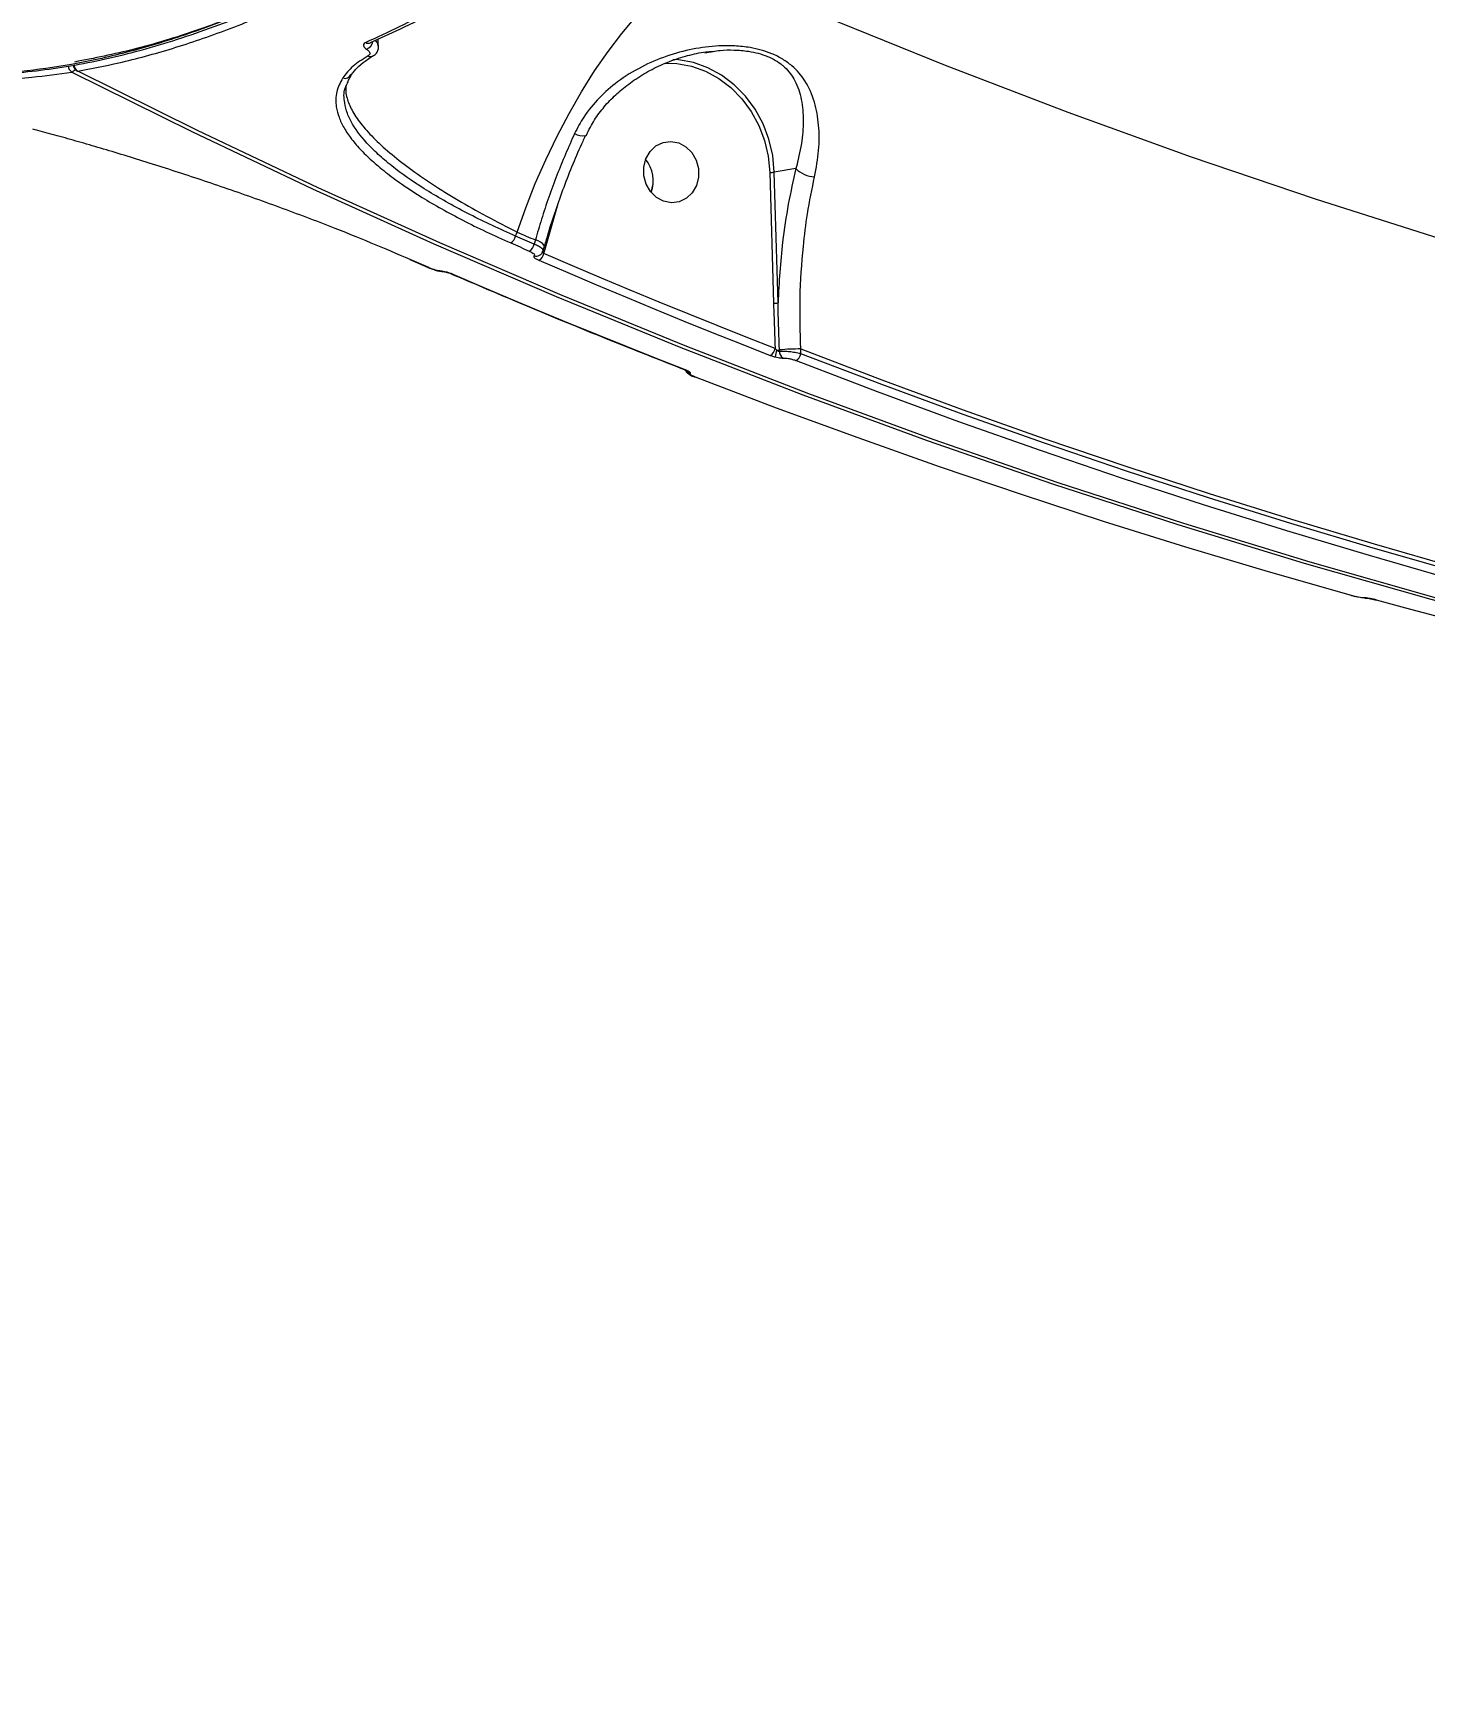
# Model space of a CAD drawing. Header units: millimetres. Extents: x -10881 to 8954, y -8695 to 5624.
# Drawn here: x 2925.6 to 3129.1, y -3994 to -3752.9 of the extents above; entities that cross this region are included whole.
import ezdxf

# ---------------------------------------------------------------- set-up
doc = ezdxf.new("R2010")
doc.units = ezdxf.units.MM
for name, color, linetype in [('DIKOM_ОБЪЕКТ', 7, 'Continuous'), ('DIKOM_РАЗМЕР_ЗОНА', 7, 'Continuous'), ('DIKOM_РАЗМЕР_ОБЪЕКТА', 7, 'Continuous')]:
    doc.layers.add(name, color=color, linetype=linetype)
doc.styles.add('style1', font='arial.ttf', dxfattribs={"width": 0.8})
doc.dimstyles.new('1-50', dxfattribs={"dimtxt": 300, "dimasz": 200, "dimexe": 100, "dimexo": 0, "dimgap": 100, "dimtad": 1, "dimtxsty": 'style1', "dimcen": 200, "dimclrd": 7, "dimclre": 7, "dimclrt": 7, "dimadec": 1, "dimazin": 2, "dimtfac": 1, "dimtmove": 0, "dimatfit": 2, "dimfxl": 0, "dimlwd": 25, "dimlwe": 18, "dimarcsym": 0})

# ---------------------------------------------------------------- blocks, each defined once
blk = doc.blocks.new('*D10')
at = {"layer": 'Defpoints', "color": 0, "transparency": 16777216}
for p in [(-7152.73, 2730.8), (7385.22, 911.28), (7385.22, -7693.77)]:
    blk.add_point(p, dxfattribs=at)
at = {"layer": 'DIKOM_РАЗМЕР_ОБЪЕКТА', "color": 7, "lineweight": 18, "transparency": 16777216}
for p, q in [((-7152.73, 2730.8), (-7152.73, -7793.77)), ((7385.22, 911.28), (7385.22, -7793.77))]:
    blk.add_line(p, q, dxfattribs=at)
at = {"layer": 'DIKOM_РАЗМЕР_ОБЪЕКТА', "color": 7, "lineweight": 25, "transparency": 16777216}
blk.add_line((-6952.73, -7693.77), (7185.22, -7693.77), dxfattribs=at)
at = {"layer": 'DIKOM_РАЗМЕР_ОБЪЕКТА', "color": 7, "transparency": 16777216}
for points in [[(-6952.73, -7660.43), (-6952.73, -7727.1), (-7152.73, -7693.77)], [(7185.22, -7660.43), (7185.22, -7727.1), (7385.22, -7693.77)]]:
    blk.add_solid(points, dxfattribs=at)
at = {"layer": 'DIKOM_РАЗМЕР_ОБЪЕКТА', "color": 7, "transparency": 16777216, "insert": (116.24, -7440.59), "char_height": 300, "attachment_point": 5, "style": 'style1'}
blk.add_mtext('14500', dxfattribs=at)
blk = doc.blocks.new('*D12')
at = {"layer": 'Defpoints', "color": 0, "transparency": 16777216}
for p in [(-9113.32, 3014.05), (8954.2, 2756.48), (8954.2, -8594.51)]:
    blk.add_point(p, dxfattribs=at)
at = {"layer": 'DIKOM_РАЗМЕР_ЗОНА', "color": 7, "lineweight": 18, "transparency": 16777216}
for p, q in [((-9113.32, 3014.05), (-9113.32, -8694.51)), ((8954.2, 2756.48), (8954.2, -8694.51))]:
    blk.add_line(p, q, dxfattribs=at)
at = {"layer": 'DIKOM_РАЗМЕР_ЗОНА', "color": 7, "lineweight": 25, "transparency": 16777216}
blk.add_line((-8913.32, -8594.51), (8754.2, -8594.51), dxfattribs=at)
at = {"layer": 'DIKOM_РАЗМЕР_ЗОНА', "color": 7, "transparency": 16777216}
for points in [[(-8913.32, -8561.18), (-8913.32, -8627.85), (-9113.32, -8594.51)], [(8754.2, -8561.18), (8754.2, -8627.85), (8954.2, -8594.51)]]:
    blk.add_solid(points, dxfattribs=at)
at = {"layer": 'DIKOM_РАЗМЕР_ЗОНА', "color": 7, "transparency": 16777216, "insert": (-79.56, -8341.34), "char_height": 300, "attachment_point": 5, "style": 'style1'}
blk.add_mtext('18000', dxfattribs=at)

msp = doc.modelspace()

# ---------------------------------------------------------------- linework, layer by layer
at = {"layer": 'DIKOM_ОБЪЕКТ', "color": 7, "linetype": 'Continuous', "lineweight": 15}
for p, q in [((2974.967, -3754.298), (2974.965, -3754.299)), ((2975.417, -3756.174), (2975.381, -3756.196)), ((3023.918, -3755.746), (3025.101, -3755.57)), ((2972.097, -3759.107), (2972.394, -3758.719)), ((2971.616, -3760.112), (2971.695, -3759.927)), ((3006.423, -3767.859), (3006.417, -3767.867)), ((3033.395, -3773.263), (3033.944, -3792.401)), ((3037.222, -3772.706), (3034.062, -3773.229)), ((3034.611, -3792.367), (3034.062, -3773.229)), ((3000.577, -3784.294), (3002.331, -3778.17)), ((3002.331, -3778.17), (3002.424, -3777.837)), ((2996.215, -3782.595), (2996.449, -3781.998)), ((2999.104, -3783.155), (2998.93, -3783.778)), ((2980.706, -3786.009), (2983.423, -3787.193)), ((3000.232, -3784.724), (3000.433, -3784.008)), ((3000.341, -3785.134), (3000.577, -3784.294)), ((3000.433, -3784.008), (3000.436, -3783.987)), ((3034.81, -3799.478), (3034.804, -3799.248)), ((3037.946, -3799.803), (3037.926, -3799.106)), ((3122.108, -3835.83), (3122.176, -3835.837))]:
    msp.add_line(p, q, dxfattribs=at)
at = {"layer": 'DIKOM_ОБЪЕКТ', "color": 7, "linetype": 'Continuous', "lineweight": 15, "flags": 128}
for points in [[(2996.449, -3781.998), (2997.698, -3778.453), (2999.093, -3774.914), (3000.621, -3771.413), (3002.269, -3767.983), (3004.021, -3764.655), (3005.861, -3761.458), (3007.773, -3758.423), (3009.74, -3755.577), (3011.742, -3752.946), (3013.763, -3750.554), (3015.783, -3748.423), (3017.784, -3746.571), (3019.748, -3745.017), (3021.657, -3743.774), (3023.494, -3742.853)], [(3336.034, -3822.97), (3317.247, -3821.17), (3298.481, -3819.001), (3279.742, -3816.463), (3261.035, -3813.556), (3242.366, -3810.283), (3223.742, -3806.643), (3205.169, -3802.638), (3186.651, -3798.27), (3168.196, -3793.539), (3149.809, -3788.447), (3131.496, -3782.996), (3113.263, -3777.188), (3095.115, -3771.024), (3077.058, -3764.507), (3059.099, -3757.637), (3041.242, -3750.419), (3023.494, -3742.853)], [(3018.083, -3757.27), (3019.817, -3757.333), (3021.933, -3757.725), (3023.984, -3758.456), (3025.925, -3759.51), (3027.714, -3760.865), (3029.312, -3762.489), (3030.684, -3764.349), (3031.799, -3766.402), (3032.634, -3768.605), (3033.17, -3770.909), (3033.395, -3773.263)], [(3034.062, -3773.229), (3033.83, -3770.801), (3033.277, -3768.425), (3032.416, -3766.153), (3031.266, -3764.036), (3029.851, -3762.118), (3028.203, -3760.443), (3026.358, -3759.046), (3024.356, -3757.959), (3022.241, -3757.205), (3020.059, -3756.8), (3019.213, -3756.74)], [(2931.271, -3758.583), (2948.809, -3767.298), (2966.471, -3775.679), (2984.252, -3783.724), (3002.147, -3791.43), (3020.149, -3798.795), (3038.253, -3805.817), (3056.455, -3812.494), (3074.748, -3818.823), (3093.128, -3824.803), (3111.587, -3830.431), (3130.122, -3835.707), (3148.725, -3840.628), (3167.393, -3845.194), (3186.118, -3849.402), (3204.895, -3853.251), (3223.719, -3856.741), (3242.584, -3859.87), (3261.484, -3862.637), (3280.413, -3865.041), (3299.366, -3867.082), (3318.338, -3868.759), (3337.321, -3870.072)], [(2932.137, -3758.44), (2932.059, -3758.437), (2932.036, -3758.427)], [(3338.186, -3869.929), (3319.203, -3868.616), (3300.232, -3866.939), (3281.279, -3864.898), (3262.349, -3862.493), (3243.449, -3859.726), (3224.584, -3856.598), (3205.76, -3853.108), (3186.983, -3849.259), (3168.258, -3845.051), (3149.591, -3840.485), (3130.987, -3835.564), (3112.453, -3830.288), (3093.993, -3824.66), (3075.614, -3818.68), (3057.321, -3812.351), (3039.119, -3805.674), (3021.014, -3798.652), (3003.012, -3791.287), (2985.118, -3783.581), (2967.337, -3775.536), (2949.675, -3767.155), (2932.137, -3758.44)], [(3022.994, -3773.969), (3022.679, -3775.186), (3022.065, -3776.243), (3021.199, -3777.057), (3020.153, -3777.559), (3019.011, -3777.71), (3017.866, -3777.498), (3016.81, -3776.939), (3015.93, -3776.08), (3015.295, -3774.989), (3014.959, -3773.754), (3014.947, -3772.477), (3015.261, -3771.26), (3015.876, -3770.203), (3016.741, -3769.39), (3017.787, -3768.887), (3018.929, -3768.736), (3020.075, -3768.948), (3021.13, -3769.507), (3022.011, -3770.366), (3022.645, -3771.458), (3022.982, -3772.692), (3022.994, -3773.969)], [(2995.495, -3783.589), (2995.834, -3783.737), (2996.174, -3783.886), (2996.513, -3784.034), (2996.853, -3784.182), (2997.192, -3784.33), (2997.532, -3784.478), (2997.872, -3784.625), (2998.212, -3784.773)], [(2998.93, -3783.778), (2998.591, -3783.631), (2998.251, -3783.483), (2997.912, -3783.336), (2997.572, -3783.188), (2997.233, -3783.04), (2996.894, -3782.892), (2996.555, -3782.744), (2996.215, -3782.595)], [(2996.449, -3781.998), (2996.781, -3782.143), (2997.113, -3782.288), (2997.445, -3782.433), (2997.777, -3782.578), (2998.108, -3782.722), (2998.44, -3782.867), (2998.772, -3783.011), (2999.104, -3783.155)], [(2980.706, -3786.009), (2980.709, -3786.01), (2980.783, -3786.021)], [(2983.5, -3787.205), (2983.16, -3787.057), (2982.82, -3786.909), (2982.48, -3786.761), (2982.141, -3786.614), (2981.801, -3786.465), (2981.462, -3786.317), (2981.122, -3786.169), (2980.783, -3786.021)], [(2999.622, -3786.13), (3003.834, -3787.935), (3008.052, -3789.721), (3012.275, -3791.488), (3016.505, -3793.236), (3020.741, -3794.965), (3024.982, -3796.675), (3029.229, -3798.367), (3033.481, -3800.039)], [(3034.172, -3799.032), (3029.923, -3797.361), (3025.68, -3795.671), (3021.442, -3793.962), (3017.21, -3792.234), (3012.984, -3790.487), (3008.764, -3788.721), (3004.55, -3786.937), (3000.341, -3785.134)], [(2983.423, -3787.193), (2983.426, -3787.194), (2983.5, -3787.205)], [(2985.565, -3787.777), (2985.446, -3787.762), (2985.286, -3787.707)], [(2986.995, -3788.192), (2987, -3788.194), (2987.074, -3788.204)], [(3020.933, -3802.113), (3016.68, -3800.441), (3012.433, -3798.749), (3008.192, -3797.039), (3003.957, -3795.31), (2999.727, -3793.562), (2995.503, -3791.795), (2991.286, -3790.009), (2987.074, -3788.204)], [(3037.926, -3799.106), (3049.801, -3803.629), (3061.717, -3808.005), (3073.673, -3812.231), (3085.667, -3816.307), (3097.698, -3820.234), (3109.764, -3824.01), (3121.863, -3827.635), (3133.995, -3831.108)], [(3133.82, -3831.732), (3121.713, -3828.266), (3109.639, -3824.648), (3097.598, -3820.881), (3085.591, -3816.963), (3073.621, -3812.896), (3061.689, -3808.68), (3049.797, -3804.315), (3037.946, -3799.803)], [(3020.855, -3802.102), (3020.857, -3802.103), (3020.933, -3802.113)], [(3021.304, -3802.304), (3021.377, -3802.339), (3021.505, -3802.373)], [(3037.259, -3800.811), (3049.121, -3805.327), (3061.023, -3809.695), (3072.965, -3813.914), (3084.944, -3817.985), (3096.961, -3821.906), (3109.012, -3825.677), (3121.097, -3829.297), (3133.213, -3832.766)], [(3118.501, -3835.198), (3106.384, -3831.729), (3094.3, -3828.108), (3082.249, -3824.337), (3070.232, -3820.416), (3058.252, -3816.346), (3046.311, -3812.126), (3034.408, -3807.759), (3022.547, -3803.243)], [(3120.537, -3835.551), (3120.489, -3835.549), (3120.338, -3835.52)], [(3156.517, -3844.711), (3152.213, -3843.668), (3147.912, -3842.606), (3143.614, -3841.525), (3139.319, -3840.425), (3135.028, -3839.307), (3130.74, -3838.169), (3126.456, -3837.012), (3122.176, -3835.837)]]:
    msp.add_lwpolyline(points, dxfattribs=at)
at = {"layer": 'DIKOM_ОБЪЕКТ', "color": 7, "linetype": 'Continuous', "lineweight": 15}
for centre, radius, start, end in [((2974.646, -3753.581), 0.787, 242.147, 295.01397), ((2973.859, -3753.843), 1.494, 291.09602, 349.79929), ((2974.974, -3755.46), 0.841, 244.27082, 298.89166), ((2931.767, -3757.665), 1.043, 182.76757, 241.61258), ((2930.949, -3757.722), 0.919, 290.5527, 329.06147), ((2932.489, -3757.536), 1, 181.89959, 243.0586), ((2932.635, -3757.519), 1.046, 181.71179, 241.59895), ((2971.253, -3758.582), 0.934, 248.51726, 337.63318), ((3006.025, -3765.583), 2.318, 239.15836, 279.74142), ((3011.441, -3774.468), 4.9, 339.31188, 39.45831), ((3011.446, -3774.467), 4.896, 339.28158, 39.4886), ((3033.459, -3768.026), 5.238, 269.30219, 276.60929), ((3040.19, -3769.714), 4.215, 225.23278, 266.78732), ((2994.686, -3782.244), 1.569, 301.01654, 347.07665), ((2997.404, -3783.433), 1.564, 301.07328, 347.24323), ((2998.643, -3785.376), 2.268, 37.74897, 78.26431), ((2999.249, -3784.599), 0.917, 248.73548, 300.54952), ((2998.826, -3784.798), 1.552, 300.86412, 347.49379), ((3000.935, -3783.271), 1.084, 239.09571, 250.67138), ((3034.008, -3787.164), 5.238, 269.30219, 276.60929), ((3032.695, -3798.759), 1.502, 301.55771, 349.55859), ((3040.879, -3801.154), 6.728, 163.76014, 172.47452), ((3034.303, -3794.472), 4.803, 271.39357, 275.99109), ((3037.716, -3828.796), 29.691, 89.59626, 95.62945), ((3035.858, -3799.501), 1.048, 178.73074, 242.2827), ((3036.464, -3799.532), 1.507, 301.88337, 349.62014), ((3022.076, -3801.742), 0.997, 217.82775, 250.3195)]:
    msp.add_arc(centre, radius, start, end, dxfattribs=at)
for points, knots in [([(2932.137, -3758.44), (2934.133, -3758.063), (2938.656, -3757.211), (2945.962, -3755.212), (2954.051, -3752.453), (2962.382, -3749.029), (2970.998, -3744.929), (2979.872, -3740.144), (2989.014, -3734.657), (2998.346, -3728.505), (3007.741, -3721.774), (3017.152, -3714.516), (3026.581, -3706.752), (3036.124, -3698.403), (3045.836, -3689.415), (3055.68, -3679.808), (3065.664, -3669.562), (3075.699, -3658.758), (3085.649, -3647.545), (3095.472, -3635.99), (3105.173, -3624.106), (3114.854, -3611.77), (3124.567, -3598.909), (3134.271, -3585.562), (3143.971, -3571.712), (3153.578, -3557.474), (3162.853, -3543.212), (3171.766, -3529.011), (3180.336, -3514.886), (3188.763, -3500.513), (3197.088, -3485.815), (3205.276, -3470.842), (3213.327, -3455.58), (3221.171, -3440.155), (3228.8, -3424.573), (3236.184, -3408.896), (3243.326, -3393.115), (3250.201, -3377.272), (3256.846, -3361.281), (3263.223, -3345.206), (3269.329, -3329.039), (3275.103, -3312.923), (3280.469, -3297.077), (3285.418, -3281.565), (3289.966, -3266.37), (3294.162, -3251.336), (3298.024, -3236.381), (3301.524, -3221.573), (3304.658, -3206.908), (3307.38, -3192.529), (3309.764, -3178.181), (3310.987, -3168.869), (3311.615, -3164.093)], [0, 0, 0, 0, 0.0156506, 0.0354738, 0.0552971, 0.075258, 0.095219, 0.1156142, 0.1360095, 0.1565548, 0.1771001, 0.1969234, 0.2167466, 0.2367076, 0.2566685, 0.2770638, 0.297459, 0.3180044, 0.3385497, 0.358373, 0.3781962, 0.3981572, 0.4181181, 0.4385134, 0.4589086, 0.4794539, 0.4999993, 0.5191131, 0.5382268, 0.557464, 0.5767011, 0.5963257, 0.6159504, 0.6357087, 0.6554669, 0.6752902, 0.6951135, 0.7150745, 0.7350355, 0.7554308, 0.7758261, 0.7963715, 0.8169168, 0.8367401, 0.8565634, 0.8765245, 0.8964855, 0.9168808, 0.9372761, 0.9578214, 0.9783668, 1, 1, 1, 1]), ([(3231.015, -3415.478), (3229.056, -3419.604), (3224.618, -3428.951), (3217.435, -3443.445), (3209.473, -3458.956), (3201.257, -3474.371), (3192.754, -3489.756), (3183.981, -3505.063), (3174.937, -3520.276), (3165.689, -3535.276), (3156.373, -3549.841), (3147.026, -3563.939), (3137.658, -3577.571), (3128.16, -3590.899), (3118.491, -3603.973), (3108.675, -3616.747), (3098.716, -3629.201), (3088.69, -3641.234), (3078.745, -3652.669), (3068.912, -3663.49), (3059.197, -3673.708), (3049.488, -3683.445), (3039.743, -3692.734), (3029.991, -3701.535), (3020.24, -3709.827), (3010.566, -3717.536), (3001.112, -3724.552), (2991.902, -3730.875), (2982.936, -3736.527), (2974.11, -3741.576), (2965.387, -3746.033), (2956.799, -3749.869), (2948.355, -3753.062), (2940.124, -3755.58), (2932.228, -3757.381), (2924.673, -3758.509), (2917.491, -3758.903), (2912.587, -3758.901), (2910.165, -3758.575), (2909.961, -3758.547)], [0, 0, 0, 0, 0.0216513, 0.0490504, 0.0764965, 0.1040855, 0.1317226, 0.1599108, 0.1881503, 0.2165455, 0.2449931, 0.2723922, 0.2998383, 0.3274273, 0.3550644, 0.3832526, 0.411492, 0.4398872, 0.4683349, 0.4957339, 0.52318, 0.550769, 0.5784061, 0.6065943, 0.6348337, 0.6632289, 0.6916766, 0.7190756, 0.7465217, 0.7741107, 0.8017478, 0.8299359, 0.8581754, 0.8865706, 0.9150182, 0.9424172, 0.9698633, 0.9974523, 1, 1, 1, 1]), ([(2910.26, -3758.674), (2910.62, -3758.713), (2912.459, -3758.916), (2915.905, -3758.997), (2920.604, -3758.905), (2925.451, -3758.502), (2930.431, -3757.817), (2935.535, -3756.843), (2940.741, -3755.585), (2946.031, -3754.047), (2951.397, -3752.231), (2956.842, -3750.139), (2962.367, -3747.769), (2967.974, -3745.122), (2973.664, -3742.198), (2979.439, -3738.995), (2985.301, -3735.514), (2991.251, -3731.752), (2997.291, -3727.708), (3003.411, -3723.389), (3009.586, -3718.813), (3015.792, -3713.996), (3022.017, -3708.948), (3028.263, -3703.669), (3034.533, -3698.157), (3040.828, -3692.41), (3047.15, -3686.428), (3053.502, -3680.209), (3059.884, -3673.751), (3066.3, -3667.052), (3072.75, -3660.109), (3079.23, -3652.928), (3085.715, -3645.537), (3092.181, -3637.961), (3098.609, -3630.223), (3104.998, -3622.325), (3111.35, -3614.263), (3117.669, -3606.037), (3123.956, -3597.642), (3130.213, -3589.078), (3136.441, -3580.341), (3142.643, -3571.43), (3148.82, -3562.34), (3154.97, -3553.074), (3161.078, -3543.658), (3167.116, -3534.13), (3173.064, -3524.523), (3178.916, -3514.846), (3184.676, -3505.096), (3190.347, -3495.267), (3195.929, -3485.358), (3201.425, -3475.366), (3206.836, -3465.288), (3212.164, -3455.121), (3217.411, -3444.861), (3222.573, -3434.507), (3227.298, -3424.818), (3230.248, -3418.568), (3231.549, -3415.813)], [0, 0, 0, 0, 0.00438332, 0.02238592, 0.04045452, 0.05860879, 0.07686742, 0.09522276, 0.11355924, 0.13179352, 0.14995766, 0.16807063, 0.18615159, 0.20421991, 0.22229523, 0.24039081, 0.25852649, 0.27672236, 0.29499864, 0.31336971, 0.33174198, 0.35001196, 0.36819794, 0.38632057, 0.40440051, 0.4224584, 0.44051488, 0.45858648, 0.47669107, 0.49484926, 0.51308166, 0.53140888, 0.54977082, 0.56805712, 0.58625351, 0.60438078, 0.62245965, 0.64051081, 0.65855494, 0.67661044, 0.69469329, 0.71282413, 0.73102355, 0.74931215, 0.76767095, 0.78598891, 0.80420518, 0.82234643, 0.8404334, 0.85848678, 0.87652724, 0.89457515, 0.91264455, 0.93075605, 0.94893024, 0.96718771, 0.98553617, 1, 1, 1, 1]), ([(3231.469, -3415.755), (3230.175, -3418.52), (3226.526, -3426.321), (3220.247, -3439.078), (3212.665, -3454.039), (3204.84, -3468.907), (3196.746, -3483.761), (3188.402, -3498.54), (3179.801, -3513.249), (3171.01, -3527.763), (3162.034, -3542.072), (3152.907, -3556.116), (3143.623, -3569.903), (3134.206, -3583.391), (3124.603, -3596.649), (3114.85, -3609.614), (3104.94, -3622.284), (3094.958, -3634.538), (3085.042, -3646.212), (3075.233, -3657.274), (3065.527, -3667.749), (3055.823, -3677.749), (3046.067, -3687.32), (3036.301, -3696.41), (3026.519, -3705.008), (3016.811, -3713.03), (3007.023, -3720.587), (2997.199, -3727.612), (2987.348, -3734.06), (2977.653, -3739.795), (2968.068, -3744.832), (2958.63, -3749.134), (2949.362, -3752.651), (2940.324, -3755.413), (2934.55, -3756.546), (2931.659, -3757.113)], [0, 0, 0, 0, 0.0157672, 0.0444681, 0.073169, 0.1020552, 0.1309413, 0.1604093, 0.1898774, 0.219546, 0.2492146, 0.2789809, 0.3087471, 0.3387202, 0.3686932, 0.3993183, 0.4299435, 0.460794, 0.4916444, 0.5214107, 0.551177, 0.58115, 0.611123, 0.6417481, 0.6723733, 0.7032238, 0.7340743, 0.7665726, 0.7991377, 0.8319058, 0.8647422, 0.8983697, 0.932071, 0.9659975, 1, 1, 1, 1]), ([(3005.505, -3736.802), (3005.159, -3737.031), (3003.43, -3738.174), (2998.953, -3741.053), (2992.149, -3745.157), (2983.423, -3749.982), (2977.55, -3752.74), (2974.278, -3754.276)], [0, 0, 0, 0, 0.0321659, 0.1608352, 0.4183961, 0.6759569, 1, 1, 1, 1]), ([(2974.966, -3754.273), (2976.393, -3753.629), (2979.691, -3752.14), (2984.954, -3749.48), (2990.726, -3746.358), (2996.566, -3742.949), (3001.741, -3739.761), (3004.998, -3737.597), (3006.262, -3736.757)], [0, 0, 0, 0, 0.1417969, 0.3277908, 0.5132116, 0.6979083, 0.882744, 1, 1, 1, 1]), ([(2974.278, -3754.276), (2974.253, -3754.289), (2974.099, -3754.363), (2973.936, -3754.532), (2973.945, -3754.79), (2974.101, -3755.028), (2974.298, -3755.167), (2974.397, -3755.237)], [0, 0, 0, 0, 0.0639347, 0.3885906, 0.6455869, 0.8222987, 1, 1, 1, 1]), ([(2975.366, -3756.172), (2975.461, -3756.125), (2975.726, -3755.992), (2976.026, -3755.574), (2976.183, -3755.094), (2976.116, -3754.834), (2976.098, -3754.763)], [0, 0, 0, 0, 0.1957658, 0.5475482, 0.8762583, 1, 1, 1, 1]), ([(2976.083, -3754.767), (2976.082, -3754.683), (2976.078, -3754.457), (2975.907, -3754.169), (2975.702, -3754), (2975.651, -3753.959)], [0, 0, 0, 0, 0.31164343, 0.83025383, 1, 1, 1, 1]), ([(2976.152, -3754.806), (2976.132, -3754.686), (2976.067, -3754.296), (2976.079, -3753.978), (2976.088, -3753.758)], [0, 0, 0, 0, 0.3068595, 1, 1, 1, 1]), ([(3039.954, -3773.922), (3040.195, -3772.619), (3040.683, -3769.971), (3040.645, -3766.317), (3040.043, -3762.905), (3038.795, -3760.001), (3037.084, -3757.953), (3035.325, -3756.67), (3033.35, -3755.67), (3030.906, -3755.001), (3028.252, -3754.724), (3025.42, -3754.731), (3022.059, -3755.16), (3018.254, -3756.189), (3014.548, -3757.769), (3011.225, -3759.827), (3008.384, -3762.31), (3006.249, -3764.869), (3005.26, -3766.762), (3004.837, -3767.573)], [0, 0, 0, 0, 0.0747582, 0.1519095, 0.2273908, 0.3051764, 0.3688496, 0.4010394, 0.4343296, 0.4904571, 0.5278011, 0.5660845, 0.6301027, 0.6957657, 0.7637287, 0.8332237, 0.8928272, 0.9540615, 1, 1, 1, 1]), ([(2974.609, -3756.217), (2973.832, -3756.707), (2972.268, -3757.694), (2971.366, -3758.863), (2970.911, -3759.451)], [0, 0, 0, 0, 0.4964926, 1, 1, 1, 1]), ([(2972.394, -3758.719), (2972.512, -3758.553), (2972.883, -3758.034), (2973.863, -3757.212), (2974.77, -3756.534), (2975.385, -3756.22), (2975.43, -3756.197)], [0, 0, 0, 0, 0.1860377, 0.5814314, 0.968854, 1, 1, 1, 1]), ([(2974.397, -3755.237), (2974.5, -3755.31), (2974.705, -3755.454), (2974.869, -3755.706), (2974.896, -3755.987), (2974.711, -3756.135), (2974.609, -3756.217)], [0, 0, 0, 0, 0.1849053, 0.368597, 0.6500906, 1, 1, 1, 1]), ([(3006.541, -3767.921), (3006.735, -3767.487), (3007.257, -3766.32), (3008.412, -3764.578), (3009.953, -3762.721), (3011.771, -3761.065), (3013.828, -3759.521), (3016.155, -3758.143), (3018.696, -3756.99), (3021.337, -3756.152), (3023.481, -3755.666), (3024.746, -3755.563), (3025.099, -3755.534)], [0, 0, 0, 0, 0.0606798, 0.1631379, 0.2663555, 0.3704435, 0.4799162, 0.5999202, 0.7212559, 0.8404507, 0.9554477, 1, 1, 1, 1]), ([(3025.101, -3755.57), (3025.443, -3755.512), (3026.445, -3755.343), (3028.191, -3755.339), (3030.566, -3755.509), (3033.162, -3756.181), (3034.771, -3757.159), (3036.124, -3758.354), (3037.286, -3759.971), (3038.127, -3762.595), (3038.374, -3765.671), (3038.132, -3769.035), (3037.528, -3771.472), (3037.222, -3772.706)], [0, 0, 0, 0, 0.0324733, 0.095016, 0.159051, 0.2495218, 0.3388873, 0.3550327, 0.4617053, 0.5934244, 0.7295309, 0.8630721, 1, 1, 1, 1]), ([(2911.723, -3759.338), (2913.546, -3759.49), (2917.957, -3759.857), (2924.514, -3759.527), (2929.316, -3758.856), (2931.271, -3758.583)], [0, 0, 0, 0, 0.29440509, 0.71267805, 1, 1, 1, 1]), ([(2970.911, -3759.451), (2970.564, -3760.112), (2969.864, -3761.446), (2969.848, -3763.403), (2970.311, -3765.183), (2971.055, -3766.754), (2972.153, -3768.384), (2973.594, -3770.054), (2975.344, -3771.737), (2977.421, -3773.441), (2979.229, -3774.787), (2980.443, -3775.566), (2980.75, -3775.763)], [0, 0, 0, 0, 0.1452936, 0.2929856, 0.387924, 0.4828622, 0.5805713, 0.6782804, 0.7735216, 0.868763, 0.9667993, 1, 1, 1, 1]), ([(2971.711, -3759.94), (2971.745, -3759.828), (2971.832, -3759.543), (2972.036, -3759.273), (2972.16, -3759.108)], [0, 0, 0, 0, 0.3938817, 1, 1, 1, 1]), ([(2996.215, -3782.595), (2993.93, -3781.555), (2990.473, -3779.981), (2986.367, -3777.774), (2982.555, -3775.544), (2979.247, -3773.288), (2976.522, -3771.052), (2974.213, -3768.844), (2972.544, -3766.688), (2971.539, -3764.619), (2971.098, -3762.858), (2971.009, -3761.44), (2971.398, -3760.608), (2971.479, -3760.433)], [0, 0, 0, 0, 0.1418983, 0.2146968, 0.2880306, 0.4299286, 0.5027481, 0.5761089, 0.7174834, 0.7900322, 0.8631178, 0.9713586, 1, 1, 1, 1]), ([(2971.728, -3759.841), (2971.615, -3760.065), (2971.239, -3760.806), (2971.428, -3762.268), (2972.172, -3764.151), (2973.475, -3766.098), (2975.316, -3768.177), (2977.707, -3770.37), (2980.599, -3772.646), (2983.953, -3774.977), (2987.748, -3777.333), (2991.899, -3779.689), (2994.934, -3781.229), (2996.449, -3781.998)], [0, 0, 0, 0, 0.0473986, 0.1572275, 0.250569, 0.3441993, 0.4375406, 0.5312011, 0.6251536, 0.718814, 0.8124454, 0.9063685, 1, 1, 1, 1]), ([(2980.783, -3786.021), (2978.904, -3785.213), (2975.116, -3783.583), (2969.815, -3781.463), (2965.154, -3779.673), (2961.174, -3778.195), (2957.151, -3776.75), (2953.151, -3775.359), (2949.239, -3774.042), (2945.406, -3772.789), (2941.648, -3771.598), (2938.034, -3770.488), (2934.62, -3769.47), (2931.399, -3768.539), (2928.347, -3767.684), (2926.503, -3767.19), (2925.581, -3766.943)], [0, 0, 0, 0, 0.1013048, 0.204325, 0.269548, 0.3347708, 0.4018775, 0.4689841, 0.5343961, 0.5998081, 0.6671307, 0.7344534, 0.7998921, 0.865331, 0.9326652, 1, 1, 1, 1]), ([(3004.837, -3767.573), (3003.949, -3769.589), (3002.148, -3773.678), (3000.308, -3778.979), (2999.395, -3782.147), (2999.104, -3783.155)], [0, 0, 0, 0, 0.3984801, 0.8085148, 1, 1, 1, 1]), ([(3000.48, -3784), (3000.643, -3783.414), (3001.121, -3781.693), (3002.058, -3778.816), (3003.273, -3775.394), (3004.617, -3772.009), (3005.684, -3769.497), (3006.325, -3768.155), (3006.453, -3767.886)], [0, 0, 0, 0, 0.1078703, 0.3162925, 0.5261838, 0.7368521, 0.9473902, 1, 1, 1, 1]), ([(3037.222, -3772.706), (3036.833, -3774.419), (3036.048, -3777.871), (3035.305, -3783.006), (3034.818, -3787.861), (3034.68, -3790.86), (3034.611, -3792.367)], [0, 0, 0, 0, 0.27944844, 0.56341837, 0.78071307, 1, 1, 1, 1]), ([(3037.926, -3799.106), (3037.861, -3796.619), (3037.73, -3791.574), (3038.176, -3784.925), (3038.91, -3778.977), (3039.588, -3775.697), (3039.954, -3773.922)], [0, 0, 0, 0, 0.2848617, 0.5777505, 0.7715673, 1, 1, 1, 1]), ([(2980.75, -3775.763), (2981.332, -3776.148), (2982.77, -3777.098), (2985.362, -3778.606), (2988.486, -3780.288), (2991.855, -3781.959), (2994.282, -3783.046), (2995.495, -3783.589)], [0, 0, 0, 0, 0.1436994, 0.3547071, 0.5657153, 0.7828574, 1, 1, 1, 1]), ([(3000.198, -3784.715), (3000.214, -3784.689), (3000.264, -3784.605), (3000.057, -3784.383), (2999.618, -3784.083), (2999.159, -3783.88), (2998.93, -3783.778)], [0, 0, 0, 0, 0.1284517, 0.4191063, 0.7095101, 1, 1, 1, 1]), ([(2998.212, -3784.773), (2998.348, -3784.837), (2998.621, -3784.965), (2998.888, -3785.16), (2999.009, -3785.327), (2998.978, -3785.416), (2998.923, -3785.449), (2998.916, -3785.454)], [0, 0, 0, 0, 0.2404748, 0.4810174, 0.7218885, 0.9628789, 1, 1, 1, 1]), ([(2998.916, -3785.454), (2998.909, -3785.458), (2998.855, -3785.492), (2998.824, -3785.581), (2998.945, -3785.746), (2999.213, -3785.938), (2999.486, -3786.066), (2999.622, -3786.13)], [0, 0, 0, 0, 0.0372896, 0.2782363, 0.5190458, 0.7595575, 1, 1, 1, 1]), ([(2999.7, -3785.369), (2999.767, -3785.336), (2999.952, -3785.245), (3000.149, -3784.997), (3000.196, -3784.789), (3000.212, -3784.719)], [0, 0, 0, 0, 0.2730613, 0.7548892, 1, 1, 1, 1]), ([(3000.341, -3785.134), (3000.297, -3785.107), (3000.209, -3785.054), (3000.127, -3784.973), (3000.091, -3784.91), (3000.103, -3784.884), (3000.107, -3784.876)], [0, 0, 0, 0, 0.28997065, 0.58072155, 0.87174592, 1, 1, 1, 1]), ([(2985.286, -3787.707), (2985.179, -3787.696), (2984.965, -3787.675), (2984.515, -3787.567), (2984.032, -3787.417), (2983.689, -3787.286), (2983.522, -3787.214), (2983.5, -3787.205)], [0, 0, 0, 0, 0.2407363, 0.4813566, 0.7220917, 0.9627992, 1, 1, 1, 1]), ([(2983.507, -3787.221), (2983.635, -3787.276), (2983.978, -3787.422), (2984.603, -3787.611), (2985.157, -3787.751), (2985.449, -3787.756), (2985.555, -3787.758)], [0, 0, 0, 0, 0.1871415, 0.5012011, 0.8185392, 1, 1, 1, 1]), ([(2987.074, -3788.204), (2987.052, -3788.194), (2986.885, -3788.123), (2986.542, -3787.993), (2986.058, -3787.845), (2985.607, -3787.738), (2985.393, -3787.717), (2985.286, -3787.707)], [0, 0, 0, 0, 0.0372318, 0.2778758, 0.5185808, 0.7592337, 1, 1, 1, 1]), ([(2985.564, -3787.777), (2985.571, -3787.777), (2985.59, -3787.778), (2985.699, -3787.791), (2985.899, -3787.83), (2986.212, -3787.909), (2986.591, -3788.032), (2986.876, -3788.138), (2986.989, -3788.19), (2986.994, -3788.192)], [0, 0, 0, 0, 0.0590695, 0.1730113, 0.3295478, 0.524429, 0.7506864, 0.9887458, 1, 1, 1, 1]), ([(2986.995, -3788.192), (2989.914, -3789.441), (2998.376, -3793.061), (3009.666, -3797.695), (3018.059, -3801.001), (3020.858, -3802.103)], [0, 0, 0, 0, 0.259793, 0.7532003, 1, 1, 1, 1]), ([(3033.944, -3792.401), (3033.954, -3792.698), (3034.022, -3794.908), (3034.103, -3797.118), (3034.172, -3799.032)], [0, 0, 0, 0, 0.1343653, 1, 1, 1, 1]), ([(3034.804, -3799.248), (3034.739, -3797.251), (3034.664, -3794.958), (3034.617, -3792.663), (3034.611, -3792.367)], [0, 0, 0, 0, 0.87076868, 1, 1, 1, 1]), ([(3033.481, -3800.039), (3033.547, -3800.064), (3033.775, -3800.151), (3034.028, -3800.222), (3034.209, -3800.273)], [0, 0, 0, 0, 0.2879215, 1, 1, 1, 1]), ([(3034.419, -3799.273), (3034.358, -3799.218), (3034.27, -3799.141), (3034.195, -3799.056), (3034.172, -3799.032)], [0, 0, 0, 0, 0.70537909, 1, 1, 1, 1]), ([(3034.209, -3800.273), (3034.342, -3800.305), (3034.631, -3800.374), (3035.052, -3800.435), (3035.264, -3800.431), (3035.371, -3800.428)], [0, 0, 0, 0, 0.2986226, 0.6490483, 1, 1, 1, 1]), ([(3034.81, -3799.478), (3034.781, -3799.474), (3034.746, -3799.471), (3034.659, -3799.437), (3034.555, -3799.38), (3034.464, -3799.308), (3034.419, -3799.273)], [0, 0, 0, 0, 0.261838, 0.3210036, 0.6715723, 1, 1, 1, 1]), ([(3037.946, -3799.803), (3037.866, -3799.785), (3037.532, -3799.709), (3036.893, -3799.594), (3036.08, -3799.494), (3035.339, -3799.448), (3034.987, -3799.468), (3034.81, -3799.478)], [0, 0, 0, 0, 0.0748908, 0.3151648, 0.5451327, 0.7714954, 1, 1, 1, 1]), ([(3035.371, -3800.428), (3035.477, -3800.426), (3035.69, -3800.42), (3036.137, -3800.485), (3036.627, -3800.598), (3037.01, -3800.717), (3037.212, -3800.793), (3037.259, -3800.811)], [0, 0, 0, 0, 0.2249539, 0.4495811, 0.6803277, 0.9238133, 1, 1, 1, 1]), ([(3020.854, -3802.103), (3020.91, -3802.125), (3021.068, -3802.187), (3021.23, -3802.263), (3021.289, -3802.296), (3021.303, -3802.304)], [0, 0, 0, 0, 0.2925894, 0.8303371, 1, 1, 1, 1]), ([(3021.505, -3802.373), (3021.459, -3802.349), (3021.303, -3802.265), (3021.087, -3802.176), (3020.933, -3802.113)], [0, 0, 0, 0, 0.28792131, 1, 1, 1, 1]), ([(3021.058, -3802.187), (3021.076, -3802.236), (3021.125, -3802.371), (3021.271, -3802.55), (3021.489, -3802.748), (3021.827, -3802.954), (3022.206, -3803.132), (3022.499, -3803.241), (3022.55, -3803.26)], [0, 0, 0, 0, 0.071386, 0.1991726, 0.3410392, 0.5703005, 0.9249211, 1, 1, 1, 1]), ([(3021.3, -3802.303), (3021.318, -3802.313), (3021.364, -3802.337), (3021.385, -3802.354), (3021.377, -3802.347), (3021.376, -3802.347)], [0, 0, 0, 0, 0.3853144, 0.9903691, 1, 1, 1, 1]), ([(3021.74, -3802.681), (3021.769, -3802.661), (3021.828, -3802.621), (3021.728, -3802.507), (3021.575, -3802.415), (3021.505, -3802.373)], [0, 0, 0, 0, 0.3509587, 0.7013913, 1, 1, 1, 1]), ([(3022.547, -3803.243), (3022.395, -3803.18), (3022.09, -3803.055), (3021.791, -3802.883), (3021.647, -3802.746), (3021.709, -3802.702), (3021.74, -3802.681)], [0, 0, 0, 0, 0.2566213, 0.5136595, 0.7612227, 1, 1, 1, 1]), ([(3120.338, -3835.52), (3120.23, -3835.515), (3120.014, -3835.505), (3119.555, -3835.438), (3119.06, -3835.341), (3118.703, -3835.254), (3118.527, -3835.205), (3118.501, -3835.198)], [0, 0, 0, 0, 0.2393873, 0.4786703, 0.7179146, 0.9577109, 1, 1, 1, 1]), ([(3122.176, -3835.837), (3122.149, -3835.83), (3121.973, -3835.782), (3121.616, -3835.696), (3121.12, -3835.601), (3120.662, -3835.535), (3120.446, -3835.525), (3120.338, -3835.52)], [0, 0, 0, 0, 0.0426165, 0.282457, 0.5216215, 0.7607575, 1, 1, 1, 1]), ([(3120.537, -3835.552), (3120.562, -3835.552), (3120.622, -3835.554), (3120.816, -3835.57), (3121.127, -3835.613), (3121.538, -3835.69), (3121.874, -3835.765), (3122.026, -3835.809), (3122.051, -3835.816)], [0, 0, 0, 0, 0.10330377, 0.25542305, 0.46160582, 0.69816916, 0.95106666, 1, 1, 1, 1])]:
    msp.add_open_spline(points, degree=3, knots=knots, dxfattribs=at)

# ---------------------------------------------------------------- dimensions: what is measured, and where the dimension line sits
at = {"layer": 'DIKOM_РАЗМЕР_ЗОНА'}
dim = msp.add_linear_dim(base=(8954.2, -8594.513), p1=(-9113.319, 3014.045), p2=(8954.2, 2756.48), text='18000', dimstyle='1-50', dxfattribs=at)
dim.commit()
dim.dimension.update_dxf_attribs({"geometry": '*D12', "text_midpoint": (-79.559, -8594.513), "dimtype": 160})
at = {"layer": 'DIKOM_РАЗМЕР_ОБЪЕКТА'}
dim = msp.add_linear_dim(base=(7385.217, -7693.766), p1=(-7152.73, 2730.795), p2=(7385.217, 911.281), text='14500', dimstyle='1-50', dxfattribs=at)
dim.commit()
dim.dimension.update_dxf_attribs({"geometry": '*D10', "text_midpoint": (116.244, -7693.766), "dimtype": 160})

doc.saveas('drawing.dxf')
